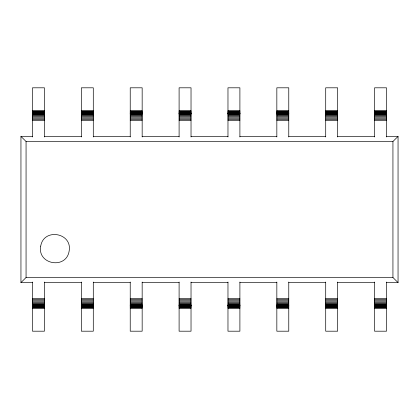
<?xml version="1.0" encoding="UTF-8"?>
<svg xmlns="http://www.w3.org/2000/svg" width="419" height="419" viewBox="0 0 419 419"><rect width="100%" height="100%" fill="white"/><g stroke="black" fill="none" stroke-linecap="round" stroke-linejoin="round"><path stroke-width="0.63" d="M20.95 282.61L26.062 277.498L26.062 141.502L20.95 136.39L20.95 282.61L32.493 282.61M26.062 141.502L392.938 141.502L398.05 136.39L398.05 282.61L386.507 282.61M32.493 110.705L44.424 110.705M81.365 110.705L93.29 110.705M130.23 110.705L142.161 110.705M179.102 110.705L191.027 110.705M227.973 110.705L239.898 110.705M276.839 110.705L288.77 110.705M325.71 110.705L337.635 110.705M374.576 110.705L386.507 110.705M32.493 111.239L44.424 111.239M81.365 111.239L93.29 111.239M130.23 111.239L142.161 111.239M179.102 111.239L191.027 111.239M227.973 111.239L239.898 111.239M276.839 111.239L288.77 111.239M325.71 111.239L337.635 111.239M374.576 111.239L386.507 111.239M32.493 111.753L44.424 111.753M81.365 111.753L93.29 111.753M130.23 111.753L142.161 111.753M179.102 111.753L191.027 111.753M227.973 111.753L239.898 111.753M276.839 111.753L288.77 111.753M325.71 111.753L337.635 111.753M374.576 111.753L386.507 111.753M32.493 112.224L44.424 112.224M81.365 112.224L93.29 112.224M130.23 112.224L142.161 112.224M179.102 112.224L191.027 112.224M227.973 112.224L239.898 112.224M276.839 112.224L288.77 112.224M325.71 112.224L337.635 112.224M374.576 112.224L386.507 112.224M32.493 112.648L44.424 112.648M81.365 112.648L93.29 112.648M130.23 112.648L142.161 112.648M179.102 112.648L191.027 112.648M227.973 112.648L239.898 112.648M276.839 112.648L288.77 112.648M325.71 112.648L337.635 112.648M374.576 112.648L386.507 112.648M32.493 113.01L44.424 113.01M81.365 113.01L93.29 113.01M130.23 113.01L142.161 113.01M179.102 113.01L191.027 113.01M227.973 113.01L239.898 113.01M276.839 113.01L288.77 113.01M325.71 113.01L337.635 113.01M374.576 113.01L386.507 113.01M32.493 113.298L44.424 113.298M81.365 113.298L93.29 113.298M130.23 113.298L142.161 113.298M179.102 113.298L191.027 113.298M227.973 113.298L239.898 113.298M276.839 113.298L288.77 113.298M325.71 113.298L337.635 113.298M374.576 113.298L386.507 113.298M32.493 113.512L44.424 113.512M81.365 113.512L93.29 113.512M130.23 113.512L142.161 113.512M179.102 113.512L191.027 113.512M227.973 113.512L239.898 113.512M276.839 113.512L288.77 113.512M325.71 113.512L337.635 113.512M374.576 113.512L386.507 113.512M32.493 113.79L44.424 113.79M81.365 113.79L93.29 113.79M130.23 113.79L142.161 113.79M179.102 113.79L191.027 113.79M227.973 113.79L239.898 113.79M276.839 113.79L288.77 113.79M325.71 113.79L337.635 113.79M374.576 113.79L386.507 113.79M32.493 114.104L44.424 114.104M81.365 114.104L93.29 114.104M130.23 114.104L142.161 114.104M179.102 114.104L191.027 114.104M227.973 114.104L239.898 114.104M276.839 114.104L288.77 114.104M325.71 114.104L337.635 114.104M374.576 114.104L386.507 114.104M32.493 114.612L44.424 114.612M81.365 114.612L93.29 114.612M130.23 114.612L142.161 114.612M179.102 114.612L191.027 114.612M227.973 114.612L239.898 114.612M276.839 114.612L288.77 114.612M325.71 114.612L337.635 114.612M374.576 114.612L386.507 114.612M32.493 115.309L44.424 115.309M81.365 115.309L93.29 115.309M130.23 115.309L142.161 115.309M179.102 115.309L191.027 115.309M227.973 115.309L239.898 115.309M276.839 115.309L288.77 115.309M325.71 115.309L337.635 115.309M374.576 115.309L386.507 115.309M32.493 116.163L44.424 116.163M81.365 116.163L93.29 116.163M130.23 116.163L142.161 116.163M179.102 116.163L191.027 116.163M227.973 116.163L239.898 116.163M276.839 116.163L288.77 116.163M325.71 116.163L337.635 116.163M374.576 116.163L386.507 116.163M32.493 117.147L44.424 117.147M81.365 117.147L93.29 117.147M130.23 117.147L142.161 117.147M179.102 117.147L191.027 117.147M227.973 117.147L239.898 117.147M276.839 117.147L288.77 117.147M325.71 117.147L337.635 117.147M374.576 117.147L386.507 117.147M32.493 118.242L44.424 118.242M81.365 118.242L93.29 118.242M130.23 118.242L142.161 118.242M179.102 118.242L191.027 118.242M227.973 118.242L239.898 118.242M276.839 118.242L288.77 118.242M325.71 118.242L337.635 118.242M374.576 118.242L386.507 118.242M32.493 119.41L44.424 119.41M81.365 119.41L93.29 119.41M130.23 119.41L142.161 119.41M179.102 119.41L191.027 119.41M227.973 119.41L239.898 119.41M276.839 119.41L288.77 119.41M325.71 119.41L337.635 119.41M374.576 119.41L386.507 119.41M32.493 120.614L44.424 120.614M81.365 120.614L93.29 120.614M130.23 120.614L142.161 120.614M179.102 120.614L191.027 120.614M227.973 120.614L239.898 120.614M276.839 120.614L288.77 120.614M325.71 120.614L337.635 120.614M374.576 120.614L386.507 120.614M20.95 136.39L32.493 136.39M44.424 136.39L81.365 136.39M93.29 136.39L130.23 136.39M142.161 136.39L179.102 136.39M191.027 136.39L227.973 136.39M239.898 136.39L276.839 136.39M288.77 136.39L325.71 136.39M337.635 136.39L374.576 136.39M386.507 136.39L398.05 136.39M26.062 277.498L392.938 277.498L398.05 282.61M44.424 282.61L81.365 282.61M93.29 282.61L130.23 282.61M142.161 282.61L179.102 282.61M191.027 282.61L227.973 282.61M239.898 282.61L276.839 282.61M288.77 282.61L325.71 282.61M337.635 282.61L374.576 282.61M32.493 298.386L44.424 298.386M81.365 298.386L93.29 298.386M130.23 298.386L142.161 298.386M179.102 298.386L191.027 298.386M227.973 298.386L239.898 298.386M276.839 298.386L288.77 298.386M325.71 298.386L337.635 298.386M374.576 298.386L386.507 298.386M32.493 299.59L44.424 299.59M81.365 299.59L93.29 299.59M130.23 299.59L142.161 299.59M179.102 299.59L191.027 299.59M227.973 299.59L239.898 299.59M276.839 299.59L288.77 299.59M325.71 299.59L337.635 299.59M374.576 299.59L386.507 299.59M32.493 300.758L44.424 300.758M81.365 300.758L93.29 300.758M130.23 300.758L142.161 300.758M179.102 300.758L191.027 300.758M227.973 300.758L239.898 300.758M276.839 300.758L288.77 300.758M325.71 300.758L337.635 300.758M374.576 300.758L386.507 300.758M32.493 301.853L44.424 301.853M81.365 301.853L93.29 301.853M130.23 301.853L142.161 301.853M179.102 301.853L191.027 301.853M227.973 301.853L239.898 301.853M276.839 301.853L288.77 301.853M325.71 301.853L337.635 301.853M374.576 301.853L386.507 301.853M32.493 302.837L44.424 302.837M81.365 302.837L93.29 302.837M130.23 302.837L142.161 302.837M179.102 302.837L191.027 302.837M227.973 302.837L239.898 302.837M276.839 302.837L288.77 302.837M325.71 302.837L337.635 302.837M374.576 302.837L386.507 302.837M32.493 303.691L44.424 303.691M81.365 303.691L93.29 303.691M130.23 303.691L142.161 303.691M179.102 303.691L191.027 303.691M227.973 303.691L239.898 303.691M276.839 303.691L288.77 303.691M325.71 303.691L337.635 303.691M374.576 303.691L386.507 303.691M32.493 304.388L44.424 304.388M81.365 304.388L93.29 304.388M130.23 304.388L142.161 304.388M179.102 304.388L191.027 304.388M227.973 304.388L239.898 304.388M276.839 304.388L288.77 304.388M325.71 304.388L337.635 304.388M374.576 304.388L386.507 304.388M32.493 304.896L44.424 304.896M81.365 304.896L93.29 304.896M130.23 304.896L142.161 304.896M179.102 304.896L191.027 304.896M227.973 304.896L239.898 304.896M276.839 304.896L288.77 304.896M325.71 304.896L337.635 304.896M374.576 304.896L386.507 304.896M32.493 305.21L44.424 305.21M81.365 305.21L93.29 305.21M130.23 305.21L142.161 305.21M179.102 305.21L191.027 305.21M227.973 305.21L239.898 305.21M276.839 305.21L288.77 305.21M325.71 305.21L337.635 305.21M374.576 305.21L386.507 305.21M32.493 305.357L44.424 305.315M81.365 305.315L93.29 305.315M130.23 305.315L142.161 305.315M179.102 305.315L191.027 305.315M227.973 305.315L239.898 305.357M276.839 305.315L288.77 305.357M325.71 305.357L337.635 305.315M374.576 305.315L386.507 305.357M32.493 305.488L44.424 305.488M81.365 305.488L93.29 305.488M130.23 305.488L142.161 305.488M179.102 305.488L191.027 305.488M227.973 305.488L239.898 305.488M276.839 305.488L288.77 305.488M325.71 305.488L337.635 305.488M374.576 305.488L386.507 305.488M32.493 305.702L44.424 305.702M81.365 305.702L93.29 305.702M130.23 305.702L142.161 305.702M179.102 305.702L191.027 305.702M227.973 305.702L239.898 305.702M276.839 305.702L288.77 305.702M325.71 305.702L337.635 305.702M374.576 305.702L386.507 305.702M32.493 305.99L44.424 305.99M81.365 305.99L93.29 305.99M130.23 305.99L142.161 305.99M179.102 305.99L191.027 305.99M227.973 305.99L239.898 305.99M276.839 305.99L288.77 305.99M325.71 305.99L337.635 305.99M374.576 305.99L386.507 305.99M32.493 306.352L44.424 306.352M81.365 306.352L93.29 306.352M130.23 306.352L142.161 306.352M179.102 306.352L191.027 306.352M227.973 306.352L239.898 306.352M276.839 306.352L288.77 306.352M325.71 306.352L337.635 306.352M374.576 306.352L386.507 306.352M32.493 306.776L44.424 306.776M81.365 306.776L93.29 306.776M130.23 306.776L142.161 306.776M179.102 306.776L191.027 306.776M227.973 306.776L239.898 306.776M276.839 306.776L288.77 306.776M325.71 306.776L337.635 306.776M374.576 306.776L386.507 306.776M32.493 307.247L44.424 307.247M81.365 307.247L93.29 307.247M130.23 307.247L142.161 307.247M179.102 307.247L191.027 307.247M227.973 307.247L239.898 307.247M276.839 307.247L288.77 307.247M325.71 307.247L337.635 307.247M374.576 307.247L386.507 307.247M32.493 307.761L44.424 307.761M81.365 307.761L93.29 307.761M130.23 307.761L142.161 307.761M179.102 307.761L191.027 307.761M227.973 307.761L239.898 307.761M276.839 307.761L288.77 307.761M325.71 307.761L337.635 307.761M374.576 307.761L386.507 307.761M32.493 308.295L44.424 308.295M81.365 308.295L93.29 308.295M130.23 308.295L142.161 308.295M179.102 308.295L191.027 308.295M227.973 308.295L239.898 308.295M276.839 308.295L288.77 308.295M325.71 308.295L337.635 308.295M374.576 308.295L386.507 308.295M392.938 141.502L392.938 277.498M386.507 136.966L386.507 87.807L374.576 87.807L374.576 136.966M386.507 282.034L386.507 331.193L374.576 331.193L374.576 282.034M337.635 136.966L337.635 87.807L325.71 87.807L325.71 136.966M337.635 282.034L337.635 331.193L325.71 331.193L325.71 282.034M288.77 136.966L288.77 87.807L276.839 87.807L276.839 136.966M288.77 282.034L288.77 331.193L276.839 331.193L276.839 282.034M239.898 136.966L239.898 87.807L227.973 87.807L227.973 136.966M239.898 282.034L239.898 331.193L227.973 331.193L227.973 282.034M191.027 136.966L191.027 87.807L179.102 87.807L179.102 136.966M191.027 282.034L191.027 331.193L179.102 331.193L179.102 282.034M142.161 136.966L142.161 87.807L130.23 87.807L130.23 136.966M142.161 282.034L142.161 331.193L130.23 331.193L130.23 282.034M93.29 136.966L93.29 87.807L81.365 87.807L81.365 136.966M93.29 282.034L93.29 331.193L81.365 331.193L81.365 282.034M44.424 136.966L44.424 87.807L32.493 87.807L32.493 136.966M44.424 282.034L44.424 331.193L32.493 331.193L32.493 282.034M40.711 246.136C37.15 264.572 66.176 269.689 69.13 251.143C72.697 232.707 43.67 227.59 40.711 246.136M44.424 113.643L32.493 113.643L44.424 113.685M93.29 113.643L81.365 113.643L93.29 113.685M142.161 113.643L130.23 113.643L142.161 113.685M191.027 113.643L179.102 113.643L191.027 113.685M239.898 113.643L227.973 113.643L239.898 113.685M288.77 113.643L276.839 113.643L288.77 113.685M337.635 113.643L325.71 113.643L337.635 113.685M386.507 113.643L374.576 113.643L386.507 113.685"/></g></svg>
